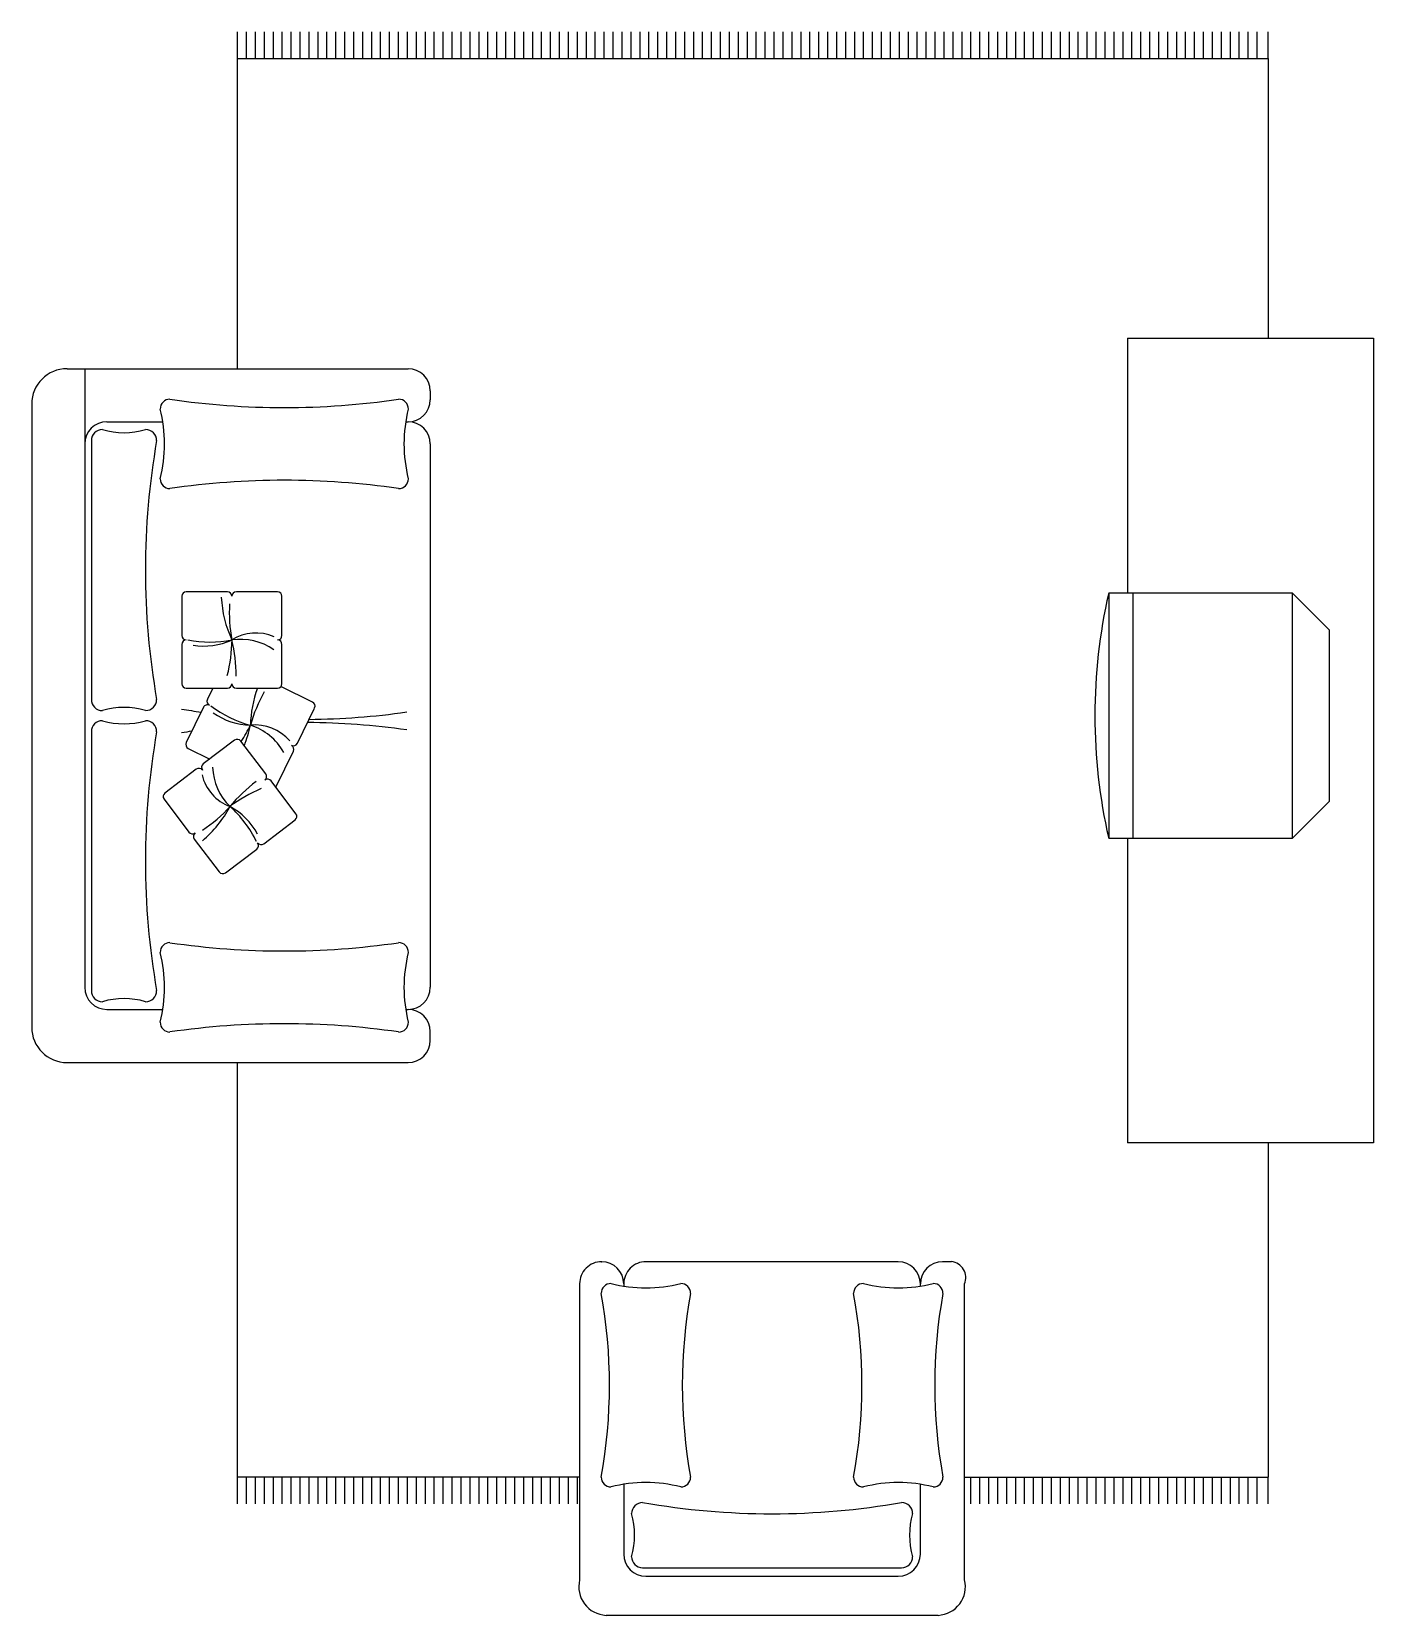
# Model space of a CAD drawing. Extents: x 102.61 to 105.61, y 78.45 to 81.99.
import ezdxf

# ---------------------------------------------------------------- set-up
doc = ezdxf.new("R2010")
doc.units = 0
doc.header["$MEASUREMENT"] = 0
doc.layers.add('MOBILIA', color=2, linetype='CONTINUOUS')
doc.layers.add('MOBILIARIO', color=11, linetype='CONTINUOUS')

# ---------------------------------------------------------------- blocks, each defined once
blk = doc.blocks.new('POLTRO3')
at = {"layer": 'MOBILIA'}
for p, q in [((0.8017, 0.0792), (0.0592, 0.0792)), ((0, 0), (0, -0.6624)), ((0.8609, -0.6624), (0.8609, 0)), ((0.7126, -0.0082), (0.1483, -0.0082)), ((0.0988, -0.0577), (0.0988, -0.214)), ((0.7621, -0.2158), (0.7621, -0.0577)), ((0.0988, -0.6571), (0.0988, -0.6624)), ((0.7621, -0.6624), (0.7621, -0.6553)), ((0.0295, -0.7119), (0.0493, -0.7119)), ((0.1483, -0.7119), (0.7126, -0.7119)), ((0.8116, -0.7119), (0.8114, -0.7119))]:
    blk.add_line(p, q, dxfattribs=at)
blk.add_lwpolyline([(0.7199, -0.0272), (0.1409, -0.0272, 0.414214), (0.1162, -0.052)], format="xyb", dxfattribs=at)
for centre, radius, start, end in [((0.0625, 0.015), 0.0643, 92.9509, 193.4935), ((0.7984, 0.015), 0.0643, 346.5065, 87.0491), ((0.1483, -0.0577), 0.0495, 90, 180), ((0.7126, -0.0577), 0.0495, 0, 90), ((0.7199, -0.052), 0.0248, 0, 90), ((-0.0484, -0.1002), 0.1715, 343.6808, 16.3192), ((0.9093, -0.1002), 0.1715, 163.6808, 196.3192), ((0.1409, -0.1484), 0.0248, 180, 270), ((0.4304, -1.8248), 1.6768, 80.0585, 99.9415), ((0.7199, -0.1484), 0.0248, 270, 0), ((0.0702, -0.23), 0.0219, 90, 180), ((0.1482, 0.0991), 0.3169, 255.7458, 284.2542), ((0.2263, -0.23), 0.0219, 360, 90), ((0.6346, -0.23), 0.0219, 90, 180), ((0.7126, 0.0991), 0.3169, 255.7458, 284.2542), ((0.7907, -0.23), 0.0219, 0, 90), ((-1.0823, -0.4355), 1.1492, 349.6952, 10.3048), ((1.3788, -0.4355), 1.1492, 169.6952, 190.3048), ((-0.518, -0.4355), 1.1492, 349.6952, 10.3048), ((1.9432, -0.4355), 1.1492, 169.6952, 190.3048), ((0.0331, -0.6762), 0.0359, 157.3717, 264.2172), ((0.0702, -0.6411), 0.0219, 180, 270), ((0.0493, -0.6624), 0.0495, 270, 360), ((0.1482, -0.9701), 0.3169, 75.7458, 104.2542), ((0.1483, -0.6624), 0.0495, 180, 270), ((0.2263, -0.6411), 0.0219, 270, 0), ((0.6346, -0.6411), 0.0219, 180, 270), ((0.7126, -0.9701), 0.3169, 75.7458, 104.2542), ((0.7126, -0.6624), 0.0495, 270, 0), ((0.8116, -0.6624), 0.0495, 180, 270), ((0.7907, -0.6411), 0.0219, 270, 0), ((0.8114, -0.6624), 0.0495, 270, 0)]:
    blk.add_arc(centre, radius, start, end, dxfattribs=at)

msp = doc.modelspace()

# ---------------------------------------------------------------- linework, layer by layer
at = {"layer": 'MOBILIA'}
for p, q in [((105.0639, 81.3045), (105.6139, 81.3045)), ((105.0639, 81.3045), (105.0639, 80.734)), ((105.6139, 81.3045), (105.6139, 79.5045)), ((102.6931, 81.2361), (103.4554, 81.2361)), ((102.7327, 81.2361), (102.7327, 79.8523)), ((103.5049, 81.1866), (103.5049, 81.1668)), ((102.6139, 81.1569), (102.6139, 79.7632)), ((102.7822, 81.1173), (102.907, 81.1173)), ((103.4501, 81.1173), (103.4554, 81.1173)), ((103.5049, 81.0678), (103.5049, 79.8523)), ((105.0221, 80.734), (105.0221, 80.1861)), ((105.4331, 80.734), (105.0221, 80.734)), ((105.4331, 80.1861), (105.4331, 80.734)), ((105.0221, 80.1861), (105.4331, 80.1861)), ((105.0639, 80.1861), (105.0639, 79.5045)), ((102.7822, 79.8028), (102.907, 79.8028)), ((103.4501, 79.8028), (103.4554, 79.8028)), ((103.5049, 79.7335), (103.5049, 79.7533)), ((102.6931, 79.684), (103.4554, 79.684)), ((105.6139, 79.5045), (105.0639, 79.5045))]:
    msp.add_line(p, q, dxfattribs=at)
for points in [[(102.7473, 81.0752), (102.7473, 80.4962, 0.414214), (102.7721, 80.4714)], [(102.7473, 80.4239), (102.7473, 79.8449, 0.414214), (102.7721, 79.8202)]]:
    msp.add_lwpolyline(points, format="xyb", dxfattribs=at)
for centre, radius, start, end in [((102.6931, 81.1569), 0.0792, 90, 180), ((103.4554, 81.1866), 0.0495, 0, 90), ((102.923, 81.1459), 0.0219, 90, 180), ((103.1786, 82.9204), 1.7712, 261.7032, 278.2968), ((103.4342, 81.1459), 0.0219, 0, 90), ((103.4554, 81.1668), 0.0495, 270, 0), ((102.594, 81.0679), 0.3169, 345.7458, 14.2542), ((103.7632, 81.0679), 0.3169, 165.7458, 194.2542), ((102.7822, 81.0678), 0.0495, 90, 180), ((102.7721, 81.0752), 0.0248, 90, 180), ((102.8203, 81.2645), 0.1715, 253.6808, 286.3192), ((102.8685, 81.0752), 0.0248, 360, 90), ((103.4554, 81.0678), 0.0495, 0, 90), ((104.5449, 80.7857), 1.6768, 170.0585, 189.9415), ((102.923, 80.9898), 0.0219, 180, 270), ((103.1786, 79.2153), 1.7712, 81.7032, 98.2968), ((103.4342, 80.9898), 0.0219, 270, 0), ((102.8685, 80.4962), 0.0248, 270, 0), ((102.8203, 80.3069), 0.1715, 73.6808, 106.3192), ((103.2215, 82.0678), 1.6161, 260.2972, 261.8641), ((103.2215, 82.0678), 1.6161, 270.4458, 278.2159), ((102.7721, 80.4239), 0.0248, 90, 180), ((102.8203, 80.6132), 0.1715, 253.6808, 286.3192), ((104.5449, 80.1344), 1.6768, 170.0585, 189.9415), ((102.8685, 80.4239), 0.0248, 360, 90), ((103.2215, 78.8284), 1.6161, 98.8876, 99.7028), ((103.2215, 78.8284), 1.6161, 81.7841, 89.68), ((102.923, 79.9303), 0.0219, 90, 180), ((102.594, 79.8522), 0.3169, 345.7458, 14.2542), ((103.1786, 81.7048), 1.7712, 261.7032, 278.2968), ((103.4342, 79.9303), 0.0219, 0, 90), ((103.7632, 79.8522), 0.3169, 165.7458, 194.2542), ((102.7822, 79.8523), 0.0495, 180, 270), ((103.4554, 79.8523), 0.0495, 270, 0), ((102.8203, 79.6556), 0.1715, 73.6808, 106.3192), ((102.8685, 79.8449), 0.0248, 270, 0), ((103.4554, 79.7533), 0.0495, 0, 90), ((102.6931, 79.7632), 0.0792, 180, 270), ((102.923, 79.7742), 0.0219, 180, 270), ((103.1786, 77.9997), 1.7712, 81.7032, 98.2968), ((103.4342, 79.7742), 0.0219, 270, 0), ((103.4554, 79.7335), 0.0495, 270, 360)]:
    msp.add_arc(centre, radius, start, end, dxfattribs=at)
at = {"layer": 'MOBILIARIO'}
for p, q in [((103.0742, 81.93), (103.0742, 81.99)), ((103.0942, 81.93), (103.0942, 81.99)), ((103.0942, 81.93), (103.0942, 81.99)), ((103.1142, 81.93), (103.1142, 81.99)), ((103.1142, 81.93), (103.1142, 81.99)), ((103.1342, 81.93), (103.1342, 81.99)), ((103.1342, 81.93), (103.1342, 81.99)), ((103.1542, 81.93), (103.1542, 81.99)), ((103.1542, 81.93), (103.1542, 81.99)), ((103.1742, 81.93), (103.1742, 81.99)), ((103.1742, 81.93), (103.1742, 81.99)), ((103.1942, 81.93), (103.1942, 81.99)), ((103.1942, 81.93), (103.1942, 81.99)), ((103.2142, 81.93), (103.2142, 81.99)), ((103.2142, 81.93), (103.2142, 81.99)), ((103.2342, 81.93), (103.2342, 81.99)), ((103.2342, 81.93), (103.2342, 81.99)), ((103.2542, 81.93), (103.2542, 81.99)), ((103.2542, 81.93), (103.2542, 81.99)), ((103.2742, 81.93), (103.2742, 81.99)), ((103.2742, 81.93), (103.2742, 81.99)), ((103.2942, 81.93), (103.2942, 81.99)), ((103.2942, 81.93), (103.2942, 81.99)), ((103.3142, 81.93), (103.3142, 81.99)), ((103.3142, 81.93), (103.3142, 81.99)), ((103.3342, 81.93), (103.3342, 81.99)), ((103.3342, 81.93), (103.3342, 81.99)), ((103.3542, 81.93), (103.3542, 81.99)), ((103.3542, 81.93), (103.3542, 81.99)), ((103.3742, 81.93), (103.3742, 81.99)), ((103.3742, 81.93), (103.3742, 81.99)), ((103.3942, 81.93), (103.3942, 81.99)), ((103.3942, 81.93), (103.3942, 81.99)), ((103.4142, 81.93), (103.4142, 81.99)), ((103.4142, 81.93), (103.4142, 81.99)), ((103.4342, 81.93), (103.4342, 81.99)), ((103.4342, 81.93), (103.4342, 81.99)), ((103.4542, 81.93), (103.4542, 81.99)), ((103.4542, 81.93), (103.4542, 81.99)), ((103.4742, 81.93), (103.4742, 81.99)), ((103.4742, 81.93), (103.4742, 81.99)), ((103.4942, 81.93), (103.4942, 81.99)), ((103.4942, 81.93), (103.4942, 81.99)), ((103.5142, 81.93), (103.5142, 81.99)), ((103.5142, 81.93), (103.5142, 81.99)), ((103.5342, 81.93), (103.5342, 81.99)), ((103.5342, 81.93), (103.5342, 81.99)), ((103.5542, 81.93), (103.5542, 81.99)), ((103.5542, 81.93), (103.5542, 81.99)), ((103.5742, 81.93), (103.5742, 81.99)), ((103.5742, 81.93), (103.5742, 81.99)), ((103.5942, 81.93), (103.5942, 81.99)), ((103.5942, 81.93), (103.5942, 81.99)), ((103.6142, 81.93), (103.6142, 81.99)), ((103.6142, 81.93), (103.6142, 81.99)), ((103.6342, 81.93), (103.6342, 81.99)), ((103.6342, 81.93), (103.6342, 81.99)), ((103.6542, 81.93), (103.6542, 81.99)), ((103.6542, 81.93), (103.6542, 81.99)), ((103.6742, 81.93), (103.6742, 81.99)), ((103.6742, 81.93), (103.6742, 81.99)), ((103.6942, 81.93), (103.6942, 81.99)), ((103.6942, 81.93), (103.6942, 81.99)), ((103.7142, 81.93), (103.7142, 81.99)), ((103.7142, 81.93), (103.7142, 81.99)), ((103.7342, 81.93), (103.7342, 81.99)), ((103.7342, 81.93), (103.7342, 81.99)), ((103.7542, 81.93), (103.7542, 81.99)), ((103.7542, 81.93), (103.7542, 81.99)), ((103.7742, 81.93), (103.7742, 81.99)), ((103.7742, 81.93), (103.7742, 81.99)), ((103.7942, 81.93), (103.7942, 81.99)), ((103.7942, 81.93), (103.7942, 81.99)), ((103.8142, 81.93), (103.8142, 81.99)), ((103.8142, 81.93), (103.8142, 81.99)), ((103.8342, 81.93), (103.8342, 81.99)), ((103.8342, 81.93), (103.8342, 81.99)), ((103.8542, 81.93), (103.8542, 81.99)), ((103.8542, 81.93), (103.8542, 81.99)), ((103.8742, 81.93), (103.8742, 81.99)), ((103.8742, 81.93), (103.8742, 81.99)), ((103.8942, 81.93), (103.8942, 81.99)), ((103.8942, 81.93), (103.8942, 81.99)), ((103.9142, 81.93), (103.9142, 81.99)), ((103.9142, 81.93), (103.9142, 81.99)), ((103.9342, 81.93), (103.9342, 81.99)), ((103.9342, 81.93), (103.9342, 81.99)), ((103.9542, 81.93), (103.9542, 81.99)), ((103.9542, 81.93), (103.9542, 81.99)), ((103.9742, 81.93), (103.9742, 81.99)), ((103.9742, 81.93), (103.9742, 81.99)), ((103.9942, 81.93), (103.9942, 81.99)), ((103.9942, 81.93), (103.9942, 81.99)), ((104.0142, 81.93), (104.0142, 81.99)), ((104.0142, 81.93), (104.0142, 81.99)), ((104.0342, 81.93), (104.0342, 81.99)), ((104.0342, 81.93), (104.0342, 81.99)), ((104.0542, 81.93), (104.0542, 81.99)), ((104.0542, 81.93), (104.0542, 81.99)), ((104.0742, 81.93), (104.0742, 81.99)), ((104.0942, 81.93), (104.0942, 81.99)), ((104.0942, 81.93), (104.0942, 81.99)), ((104.1142, 81.93), (104.1142, 81.99)), ((104.1142, 81.93), (104.1142, 81.99)), ((104.1342, 81.93), (104.1342, 81.99)), ((104.1342, 81.93), (104.1342, 81.99)), ((104.1542, 81.93), (104.1542, 81.99)), ((104.1542, 81.93), (104.1542, 81.99)), ((104.1742, 81.93), (104.1742, 81.99)), ((104.1742, 81.93), (104.1742, 81.99)), ((104.1942, 81.93), (104.1942, 81.99)), ((104.1942, 81.93), (104.1942, 81.99)), ((104.2142, 81.93), (104.2142, 81.99)), ((104.2142, 81.93), (104.2142, 81.99)), ((104.2342, 81.93), (104.2342, 81.99)), ((104.2342, 81.93), (104.2342, 81.99)), ((104.2542, 81.93), (104.2542, 81.99)), ((104.2542, 81.93), (104.2542, 81.99)), ((104.2742, 81.93), (104.2742, 81.99)), ((104.2742, 81.93), (104.2742, 81.99)), ((104.2942, 81.93), (104.2942, 81.99)), ((104.2942, 81.93), (104.2942, 81.99)), ((104.3142, 81.93), (104.3142, 81.99)), ((104.3142, 81.93), (104.3142, 81.99)), ((104.3342, 81.93), (104.3342, 81.99)), ((104.3342, 81.93), (104.3342, 81.99)), ((104.3542, 81.93), (104.3542, 81.99)), ((104.3542, 81.93), (104.3542, 81.99)), ((104.3742, 81.93), (104.3742, 81.99)), ((104.3742, 81.93), (104.3742, 81.99)), ((104.3942, 81.93), (104.3942, 81.99)), ((104.3942, 81.93), (104.3942, 81.99)), ((104.4142, 81.93), (104.4142, 81.99)), ((104.4142, 81.93), (104.4142, 81.99)), ((104.4342, 81.93), (104.4342, 81.99)), ((104.4342, 81.93), (104.4342, 81.99)), ((104.4542, 81.93), (104.4542, 81.99)), ((104.4542, 81.93), (104.4542, 81.99)), ((104.4742, 81.93), (104.4742, 81.99)), ((104.4742, 81.93), (104.4742, 81.99)), ((104.4942, 81.93), (104.4942, 81.99)), ((104.4942, 81.93), (104.4942, 81.99)), ((104.5142, 81.93), (104.5142, 81.99)), ((104.5142, 81.93), (104.5142, 81.99)), ((104.5342, 81.93), (104.5342, 81.99)), ((104.5342, 81.93), (104.5342, 81.99)), ((104.5542, 81.93), (104.5542, 81.99)), ((104.5542, 81.93), (104.5542, 81.99)), ((104.5742, 81.93), (104.5742, 81.99)), ((104.5742, 81.93), (104.5742, 81.99)), ((104.5942, 81.93), (104.5942, 81.99)), ((104.5942, 81.93), (104.5942, 81.99)), ((104.6142, 81.93), (104.6142, 81.99)), ((104.6142, 81.93), (104.6142, 81.99)), ((104.6342, 81.93), (104.6342, 81.99)), ((104.6342, 81.93), (104.6342, 81.99)), ((104.6542, 81.93), (104.6542, 81.99)), ((104.6542, 81.93), (104.6542, 81.99)), ((104.6742, 81.93), (104.6742, 81.99)), ((104.6742, 81.93), (104.6742, 81.99)), ((104.6942, 81.93), (104.6942, 81.99)), ((104.6942, 81.93), (104.6942, 81.99)), ((104.7142, 81.93), (104.7142, 81.99)), ((104.7142, 81.93), (104.7142, 81.99)), ((104.7342, 81.93), (104.7342, 81.99)), ((104.7342, 81.93), (104.7342, 81.99)), ((104.7542, 81.93), (104.7542, 81.99)), ((104.7542, 81.93), (104.7542, 81.99)), ((104.7742, 81.93), (104.7742, 81.99)), ((104.7742, 81.93), (104.7742, 81.99)), ((104.7942, 81.93), (104.7942, 81.99)), ((104.7942, 81.93), (104.7942, 81.99)), ((104.8142, 81.93), (104.8142, 81.99)), ((104.8142, 81.93), (104.8142, 81.99)), ((104.8342, 81.93), (104.8342, 81.99)), ((104.8342, 81.93), (104.8342, 81.99)), ((104.8542, 81.93), (104.8542, 81.99)), ((104.8542, 81.93), (104.8542, 81.99)), ((104.8742, 81.93), (104.8742, 81.99)), ((104.8742, 81.93), (104.8742, 81.99)), ((104.8942, 81.93), (104.8942, 81.99)), ((104.8942, 81.93), (104.8942, 81.99)), ((104.9142, 81.93), (104.9142, 81.99)), ((104.9142, 81.93), (104.9142, 81.99)), ((104.9342, 81.93), (104.9342, 81.99)), ((104.9342, 81.93), (104.9342, 81.99)), ((104.9542, 81.93), (104.9542, 81.99)), ((104.9542, 81.93), (104.9542, 81.99)), ((104.9742, 81.93), (104.9742, 81.99)), ((104.9742, 81.93), (104.9742, 81.99)), ((104.9942, 81.93), (104.9942, 81.99)), ((104.9942, 81.93), (104.9942, 81.99)), ((105.0142, 81.93), (105.0142, 81.99)), ((105.0142, 81.93), (105.0142, 81.99)), ((105.0342, 81.93), (105.0342, 81.99)), ((105.0342, 81.93), (105.0342, 81.99)), ((105.0542, 81.93), (105.0542, 81.99)), ((105.0542, 81.93), (105.0542, 81.99)), ((105.0742, 81.93), (105.0742, 81.99)), ((105.0942, 81.93), (105.0942, 81.99)), ((105.0942, 81.93), (105.0942, 81.99)), ((105.1142, 81.93), (105.1142, 81.99)), ((105.1142, 81.93), (105.1142, 81.99)), ((105.1342, 81.93), (105.1342, 81.99)), ((105.1342, 81.93), (105.1342, 81.99)), ((105.1542, 81.93), (105.1542, 81.99)), ((105.1542, 81.93), (105.1542, 81.99)), ((105.1742, 81.93), (105.1742, 81.99)), ((105.1742, 81.93), (105.1742, 81.99)), ((105.1942, 81.93), (105.1942, 81.99)), ((105.1942, 81.93), (105.1942, 81.99)), ((105.2142, 81.93), (105.2142, 81.99)), ((105.2142, 81.93), (105.2142, 81.99)), ((105.2342, 81.93), (105.2342, 81.99)), ((105.2342, 81.93), (105.2342, 81.99)), ((105.2542, 81.93), (105.2542, 81.99)), ((105.2542, 81.93), (105.2542, 81.99)), ((105.2742, 81.93), (105.2742, 81.99)), ((105.2742, 81.93), (105.2742, 81.99)), ((105.2942, 81.93), (105.2942, 81.99)), ((105.2942, 81.93), (105.2942, 81.99)), ((105.3142, 81.93), (105.3142, 81.99)), ((105.3142, 81.93), (105.3142, 81.99)), ((105.3342, 81.93), (105.3342, 81.99)), ((105.3542, 81.93), (105.3542, 81.99)), ((105.3786, 81.93), (105.3786, 81.99)), ((103.0742, 81.2361), (103.0742, 81.93)), ((103.0742, 81.93), (105.3786, 81.93)), ((105.3786, 81.93), (105.3786, 81.3045)), ((103.0517, 80.737), (102.9595, 80.737)), ((103.1636, 80.737), (103.0715, 80.737)), ((105.0761, 80.734), (105.0761, 80.1861)), ((105.5161, 80.6511), (105.4331, 80.734)), ((102.9496, 80.7271), (102.9496, 80.6392)), ((103.1735, 80.6392), (103.1735, 80.7271)), ((105.5161, 80.269), (105.5161, 80.6511)), ((102.9496, 80.6194), (102.9496, 80.5315)), ((103.1735, 80.5315), (103.1735, 80.6194)), ((102.9595, 80.5216), (103.0517, 80.5216)), ((103.0191, 80.5216), (103.0068, 80.4966)), ((103.0715, 80.5216), (103.1636, 80.5216)), ((103.242, 80.4904), (103.1711, 80.525)), ((102.9981, 80.4788), (102.9595, 80.3998)), ((103.2079, 80.3982), (103.2465, 80.4771)), ((102.964, 80.3866), (103.0122, 80.363)), ((103.0677, 80.4051), (102.9976, 80.352)), ((103.1372, 80.3298), (103.0815, 80.4032)), ((103.1605, 80.3014), (103.1992, 80.3804)), ((102.9818, 80.34), (102.9118, 80.2869)), ((103.2048, 80.2406), (103.1491, 80.314)), ((102.9099, 80.273), (102.9655, 80.1996)), ((105.5161, 80.269), (105.4331, 80.1861)), ((103.1328, 80.1736), (103.2029, 80.2267)), ((102.9775, 80.1839), (103.0331, 80.1104)), ((103.047, 80.1085), (103.1171, 80.1616)), ((103.0742, 78.7567), (103.0742, 79.684)), ((105.3786, 79.5045), (105.3786, 78.7567)), ((103.0742, 78.6967), (103.0742, 78.7567)), ((103.839, 78.7567), (103.0742, 78.7567)), ((103.0942, 78.6967), (103.0942, 78.7567)), ((103.0942, 78.6967), (103.0942, 78.7567)), ((103.1142, 78.6967), (103.1142, 78.7567)), ((103.1142, 78.6967), (103.1142, 78.7567)), ((103.1342, 78.6967), (103.1342, 78.7567)), ((103.1342, 78.6967), (103.1342, 78.7567)), ((103.1542, 78.6967), (103.1542, 78.7567)), ((103.1542, 78.6967), (103.1542, 78.7567)), ((103.1742, 78.6967), (103.1742, 78.7567)), ((103.1742, 78.6967), (103.1742, 78.7567)), ((103.1942, 78.6967), (103.1942, 78.7567)), ((103.1942, 78.6967), (103.1942, 78.7567)), ((103.2142, 78.6967), (103.2142, 78.7567)), ((103.2142, 78.6967), (103.2142, 78.7567)), ((103.2342, 78.6967), (103.2342, 78.7567)), ((103.2342, 78.6967), (103.2342, 78.7567)), ((103.2542, 78.6967), (103.2542, 78.7567)), ((103.2542, 78.6967), (103.2542, 78.7567)), ((103.2742, 78.6967), (103.2742, 78.7567)), ((103.2742, 78.6967), (103.2742, 78.7567)), ((103.2942, 78.6967), (103.2942, 78.7567)), ((103.2942, 78.6967), (103.2942, 78.7567)), ((103.3142, 78.6967), (103.3142, 78.7567)), ((103.3142, 78.6967), (103.3142, 78.7567)), ((103.3342, 78.6967), (103.3342, 78.7567)), ((103.3342, 78.6967), (103.3342, 78.7567)), ((103.3542, 78.6967), (103.3542, 78.7567)), ((103.3542, 78.6967), (103.3542, 78.7567)), ((103.3742, 78.6967), (103.3742, 78.7567)), ((103.3742, 78.6967), (103.3742, 78.7567)), ((103.3942, 78.6967), (103.3942, 78.7567)), ((103.3942, 78.6967), (103.3942, 78.7567)), ((103.4142, 78.6967), (103.4142, 78.7567)), ((103.4142, 78.6967), (103.4142, 78.7567)), ((103.4342, 78.6967), (103.4342, 78.7567)), ((103.4342, 78.6967), (103.4342, 78.7567)), ((103.4542, 78.6967), (103.4542, 78.7567)), ((103.4542, 78.6967), (103.4542, 78.7567)), ((103.4742, 78.6967), (103.4742, 78.7567)), ((103.4742, 78.6967), (103.4742, 78.7567)), ((103.4942, 78.6967), (103.4942, 78.7567)), ((103.4942, 78.6967), (103.4942, 78.7567)), ((103.5142, 78.6967), (103.5142, 78.7567)), ((103.5142, 78.6967), (103.5142, 78.7567)), ((103.5342, 78.6967), (103.5342, 78.7567)), ((103.5342, 78.6967), (103.5342, 78.7567)), ((103.5542, 78.6967), (103.5542, 78.7567)), ((103.5542, 78.6967), (103.5542, 78.7567)), ((103.5742, 78.6967), (103.5742, 78.7567)), ((103.5742, 78.6967), (103.5742, 78.7567)), ((103.5942, 78.6967), (103.5942, 78.7567)), ((103.5942, 78.6967), (103.5942, 78.7567)), ((103.6142, 78.6967), (103.6142, 78.7567)), ((103.6142, 78.6967), (103.6142, 78.7567)), ((103.6342, 78.6967), (103.6342, 78.7567)), ((103.6342, 78.6967), (103.6342, 78.7567)), ((103.6542, 78.6967), (103.6542, 78.7567)), ((103.6542, 78.6967), (103.6542, 78.7567)), ((103.6742, 78.6967), (103.6742, 78.7567)), ((103.6742, 78.6967), (103.6742, 78.7567)), ((103.6942, 78.6967), (103.6942, 78.7567)), ((103.6942, 78.6967), (103.6942, 78.7567)), ((103.7142, 78.6967), (103.7142, 78.7567)), ((103.7142, 78.6967), (103.7142, 78.7567)), ((103.7342, 78.6967), (103.7342, 78.7567)), ((103.7342, 78.6967), (103.7342, 78.7567)), ((103.7542, 78.6967), (103.7542, 78.7567)), ((103.7542, 78.6967), (103.7542, 78.7567)), ((103.7742, 78.6967), (103.7742, 78.7567)), ((103.7742, 78.6967), (103.7742, 78.7567)), ((103.7942, 78.6967), (103.7942, 78.7567)), ((103.7942, 78.6967), (103.7942, 78.7567)), ((103.8142, 78.6967), (103.8142, 78.7567)), ((103.8142, 78.6967), (103.8142, 78.7567)), ((103.8342, 78.6967), (103.8342, 78.7567)), ((103.8342, 78.6967), (103.8342, 78.7567)), ((104.6999, 78.7567), (105.3786, 78.7567)), ((104.7142, 78.6967), (104.7142, 78.7567)), ((104.7142, 78.6967), (104.7142, 78.7567)), ((104.7342, 78.6967), (104.7342, 78.7567)), ((104.7342, 78.6967), (104.7342, 78.7567)), ((104.7542, 78.6967), (104.7542, 78.7567)), ((104.7542, 78.6967), (104.7542, 78.7567)), ((104.7742, 78.6967), (104.7742, 78.7567)), ((104.7742, 78.6967), (104.7742, 78.7567)), ((104.7942, 78.6967), (104.7942, 78.7567)), ((104.7942, 78.6967), (104.7942, 78.7567)), ((104.8142, 78.6967), (104.8142, 78.7567)), ((104.8142, 78.6967), (104.8142, 78.7567)), ((104.8342, 78.6967), (104.8342, 78.7567)), ((104.8342, 78.6967), (104.8342, 78.7567)), ((104.8542, 78.6967), (104.8542, 78.7567)), ((104.8542, 78.6967), (104.8542, 78.7567)), ((104.8742, 78.6967), (104.8742, 78.7567)), ((104.8742, 78.6967), (104.8742, 78.7567)), ((104.8942, 78.6967), (104.8942, 78.7567)), ((104.8942, 78.6967), (104.8942, 78.7567)), ((104.9142, 78.6967), (104.9142, 78.7567)), ((104.9142, 78.6967), (104.9142, 78.7567)), ((104.9342, 78.6967), (104.9342, 78.7567)), ((104.9342, 78.6967), (104.9342, 78.7567)), ((104.9542, 78.6967), (104.9542, 78.7567)), ((104.9542, 78.6967), (104.9542, 78.7567)), ((104.9742, 78.6967), (104.9742, 78.7567)), ((104.9742, 78.6967), (104.9742, 78.7567)), ((104.9942, 78.6967), (104.9942, 78.7567)), ((104.9942, 78.6967), (104.9942, 78.7567)), ((105.0142, 78.6967), (105.0142, 78.7567)), ((105.0142, 78.6967), (105.0142, 78.7567)), ((105.0342, 78.6967), (105.0342, 78.7567)), ((105.0342, 78.6967), (105.0342, 78.7567)), ((105.0542, 78.6967), (105.0542, 78.7567)), ((105.0542, 78.6967), (105.0542, 78.7567)), ((105.0742, 78.6967), (105.0742, 78.7567)), ((105.0942, 78.6967), (105.0942, 78.7567)), ((105.0942, 78.6967), (105.0942, 78.7567)), ((105.1142, 78.6967), (105.1142, 78.7567)), ((105.1142, 78.6967), (105.1142, 78.7567)), ((105.1342, 78.6967), (105.1342, 78.7567)), ((105.1342, 78.6967), (105.1342, 78.7567)), ((105.1542, 78.6967), (105.1542, 78.7567)), ((105.1542, 78.6967), (105.1542, 78.7567)), ((105.1742, 78.6967), (105.1742, 78.7567)), ((105.1742, 78.6967), (105.1742, 78.7567)), ((105.1942, 78.6967), (105.1942, 78.7567)), ((105.1942, 78.6967), (105.1942, 78.7567)), ((105.2142, 78.6967), (105.2142, 78.7567)), ((105.2142, 78.6967), (105.2142, 78.7567)), ((105.2342, 78.6967), (105.2342, 78.7567)), ((105.2342, 78.6967), (105.2342, 78.7567)), ((105.2542, 78.6967), (105.2542, 78.7567)), ((105.2542, 78.6967), (105.2542, 78.7567)), ((105.2742, 78.6967), (105.2742, 78.7567)), ((105.2742, 78.6967), (105.2742, 78.7567)), ((105.2942, 78.6967), (105.2942, 78.7567)), ((105.2942, 78.6967), (105.2942, 78.7567)), ((105.3142, 78.6967), (105.3142, 78.7567)), ((105.3142, 78.6967), (105.3142, 78.7567)), ((105.3342, 78.6967), (105.3342, 78.7567)), ((105.3542, 78.6967), (105.3542, 78.7567)), ((105.3786, 78.6967), (105.3786, 78.7567))]:
    msp.add_line(p, q, dxfattribs=at)
for centre, radius, start, end in [((102.9595, 80.7271), 0.0099, 90, 180), ((103.0517, 80.7271), 0.0099, 0, 90), ((103.0715, 80.7271), 0.0099, 90, 180), ((103.1636, 80.7271), 0.0099, 0, 90), ((106.2222, 80.46), 1.231, 167.1393, 192.8607), ((103.2919, 80.737), 0.2543, 182.7408, 205.0587), ((103.3965, 80.6913), 0.3407, 176.7961, 190.4829), ((102.9595, 80.6392), 0.0099, 180, 270), ((102.9595, 80.6194), 0.0099, 90, 180), ((103.0126, 80.8788), 0.2543, 258.7789, 281.0967), ((102.9993, 80.7657), 0.15, 260.5485, 294.5118), ((102.7211, 80.6337), 0.3407, 345.7082, 359.395), ((103.1154, 80.5441), 0.1008, 66.4256, 122.3043), ((103.0808, 80.5002), 0.1305, 55.3087, 98.4729), ((102.7302, 80.5502), 0.3407, 359.7349, 13.4217), ((103.1636, 80.6392), 0.0099, 270, 0), ((103.1636, 80.6194), 0.0099, 0, 90), ((102.9595, 80.5315), 0.0099, 180, 270), ((103.0517, 80.5315), 0.0099, 270, 0), ((103.0715, 80.5315), 0.0099, 180, 270), ((103.3573, 80.4339), 0.2543, 159.8424, 178.9794), ((103.1636, 80.5315), 0.0099, 270, 0), ((103.0157, 80.4922), 0.0099, 153.9207, 243.9207), ((103.4311, 80.3469), 0.3407, 150.7168, 164.4036), ((103.2376, 80.4815), 0.0099, 333.9207, 63.9207), ((103.007, 80.4744), 0.0099, 63.9207, 153.9207), ((103.1688, 80.6841), 0.2543, 232.6996, 255.0174), ((103.1071, 80.5884), 0.15, 234.4692, 268.4325), ((102.7991, 80.5921), 0.3407, 326.17, 333.3157), ((102.7706, 80.5131), 0.3407, 339.3282, 347.3425), ((103.1139, 80.3383), 0.1008, 40.3463, 96.225), ((103.0635, 80.3141), 0.1305, 29.2294, 72.3936), ((102.9684, 80.3955), 0.0099, 153.9207, 243.9207), ((103.0736, 80.3972), 0.0099, 37.1663, 127.1663), ((103.199, 80.4025), 0.0099, 243.9207, 333.9207), ((103.1903, 80.3847), 0.0099, 333.9207, 63.9207), ((103.0036, 80.3441), 0.0099, 127.1663, 217.1663), ((103.1486, 80.3501), 0.1305, 182.475, 225.6393), ((102.9878, 80.3321), 0.0099, 37.1663, 127.1663), ((103.0927, 80.3512), 0.1008, 193.5919, 249.4706), ((103.3205, 80.0405), 0.3407, 126.9013, 140.5881), ((103.1293, 80.3238), 0.0099, 307.1663, 37.1663), ((103.1413, 80.308), 0.0099, 37.1663, 127.1663), ((102.9178, 80.279), 0.0099, 127.1663, 217.1663), ((103.2595, 79.9828), 0.3407, 112.8745, 126.5613), ((103.1516, 80.3058), 0.0099, 324.6129, 333.9207), ((102.8323, 80.3753), 0.2543, 309.9072, 332.225), ((102.8056, 80.4863), 0.3407, 303.9625, 317.6493), ((102.888, 80.067), 0.2543, 25.9452, 48.263), ((102.9862, 80.1248), 0.15, 27.7149, 61.6782), ((103.1969, 80.2346), 0.0099, 307.1663, 37.1663), ((102.9734, 80.2056), 0.0099, 217.1663, 307.1663), ((102.9854, 80.1898), 0.0099, 127.1663, 217.1663), ((103.1111, 80.1695), 0.0099, 307.1663, 37.1663), ((103.1269, 80.1815), 0.0099, 217.1663, 307.1663), ((103.041, 80.1164), 0.0099, 217.1663, 307.1663)]:
    msp.add_arc(centre, radius, start, end, dxfattribs=at)

# ---------------------------------------------------------------- block references
at = {"layer": 'MOBILIA', "linetype": 'CONTINUOUS', "rotation": 180}
msp.add_blockref('POLTRO3', (104.6999, 78.5267), dxfattribs=at)

doc.saveas('drawing.dxf')
